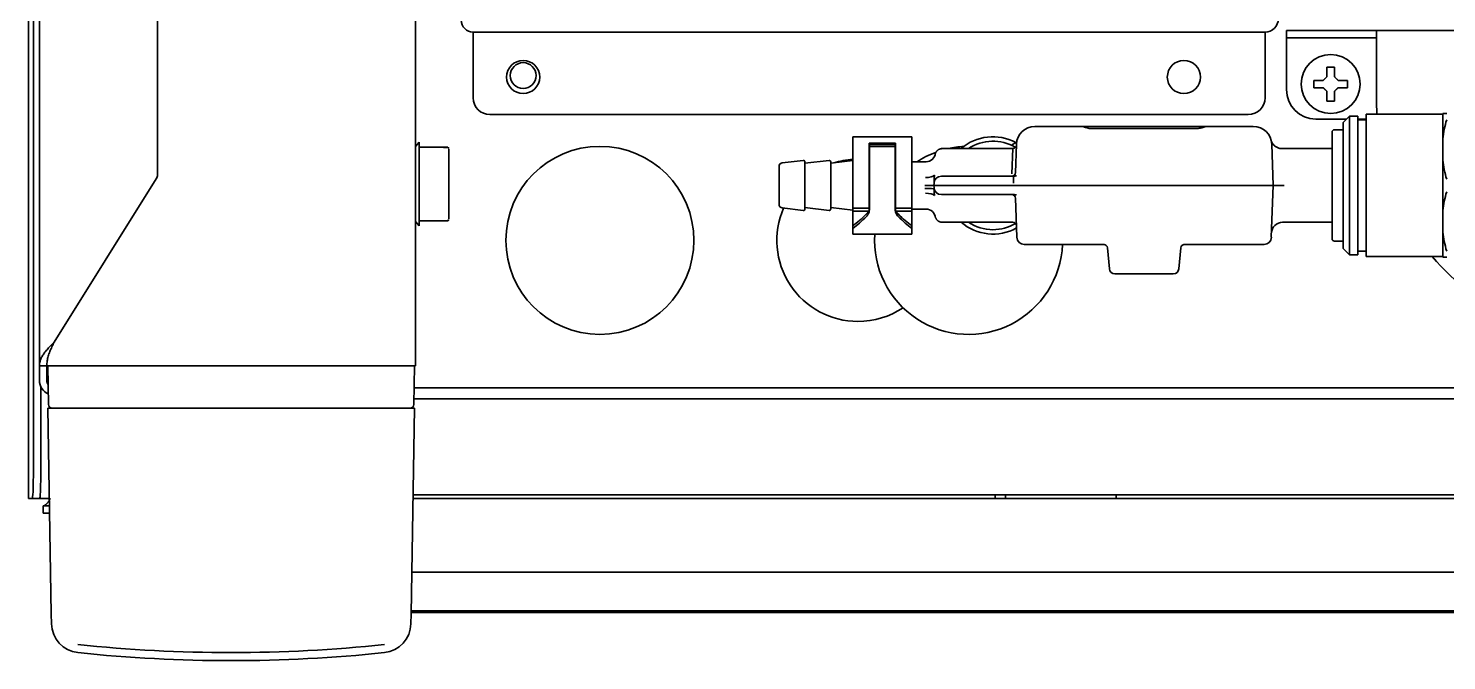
# Model space of a CAD drawing. Header units: inches. Extents: x 885 to 6823, y 710 to 5493.
# Drawn here: x 2614.3 to 2806.6, y 4391.1 to 4476.8 of the extents above; entities that cross this region are included whole.
import ezdxf

# ---------------------------------------------------------------- set-up
doc = ezdxf.new("R2010")
doc.units = ezdxf.units.IN
doc.layers.add('1', color=7, linetype='Continuous', true_color=0xffffff)

msp = doc.modelspace()

# ---------------------------------------------------------------- linework, layer by layer
at = {"layer": '1', "color": 7, "linetype": 'Continuous', "lineweight": 35}
for p, q in [((2614.28, 4976.88), (2614.28, 4413.08)), ((2614.96, 4416.08), (2614.96, 4975.88)), ((2666.78, 4431.08), (2666.78, 4531.79)), ((2615.78, 4431.08), (2615.78, 4512.88)), ((2615.78, 4431.08), (2615.78, 4512.88)), ((2631.78, 4456.97), (2631.78, 4511.88)), ((2631.78, 4456.97), (2631.78, 4511.88)), ((2781.98, 4476.33), (2674.58, 4476.33)), ((2674.58, 4476.33), (2674.58, 4475.33)), ((2781.98, 4476.33), (2781.98, 4475.33)), ((2784.88, 4475.53), (2784.88, 4476.53)), ((2784.88, 4476.53), (2796.88, 4476.53)), ((2796.88, 4475.53), (2784.88, 4475.53)), ((2784.88, 4475.53), (2784.88, 4474.53)), ((2796.88, 4476.53), (2797.11, 4476.53)), ((2796.88, 4475.53), (2797.11, 4475.53)), ((2872.45, 4476.53), (2797.11, 4476.53)), ((2797.11, 4474.53), (2797.11, 4476.53)), ((2674.58, 4475.33), (2674.58, 4467.43)), ((2781.98, 4475.33), (2781.98, 4467.43)), ((2784.88, 4474.53), (2784.88, 4468.53)), ((2797.11, 4474.53), (2797.11, 4466.53)), ((2788.58, 4469.28), (2788.58, 4469.78)), ((2793.18, 4469.78), (2793.18, 4469.28)), ((2788.58, 4468.78), (2788.58, 4469.28)), ((2793.18, 4469.28), (2793.18, 4468.78)), ((2676.88, 4465.13), (2779.68, 4465.13)), ((2788.88, 4464.53), (2793.03, 4464.53)), ((2793.43, 4464.93), (2792.58, 4464.08)), ((2792.58, 4464.08), (2792.58, 4455.53)), ((2793.43, 4464.93), (2793.43, 4455.53)), ((2794.58, 4464.93), (2793.43, 4464.93)), ((2794.58, 4464.93), (2794.58, 4455.53)), ((2794.58, 4464.53), (2795.68, 4464.53)), ((2795.68, 4464.43), (2794.58, 4464.43)), ((2795.68, 4465.18), (2795.68, 4455.53)), ((2806.08, 4465.18), (2795.68, 4465.18)), ((2806.08, 4465.28), (2806.08, 4461.85)), ((2726.08, 4462.13), (2726.08, 4455.12)), ((2734.08, 4462.13), (2726.08, 4462.13)), ((2734.08, 4455.12), (2734.08, 4462.13)), ((2750.77, 4463.53), (2757.01, 4463.53)), ((2757.01, 4463.53), (2758.4, 4463.53)), ((2758.4, 4463.53), (2772.76, 4463.53)), ((2772.74, 4463.24), (2758.42, 4463.24)), ((2772.76, 4463.53), (2774.15, 4463.53)), ((2774.15, 4463.53), (2780.39, 4463.53)), ((2791.08, 4448.28), (2791.08, 4462.78)), ((2792.58, 4463.08), (2791.38, 4463.08)), ((2667.28, 4461.38), (2666.78, 4460.8)), ((2667.28, 4461.38), (2667.28, 4461.28)), ((2667.28, 4461.28), (2667.28, 4460.61)), ((2667.28, 4459.47), (2667.28, 4460.61)), ((2670.45, 4460.71), (2667.38, 4460.71)), ((2671.28, 4455.71), (2671.28, 4460.49)), ((2728.28, 4455.12), (2728.28, 4461.25)), ((2728.28, 4461.25), (2731.88, 4461.25)), ((2728.33, 4460.73), (2728.28, 4460.73)), ((2728.33, 4460.79), (2728.33, 4461.09)), ((2728.33, 4461.09), (2731.83, 4461.09)), ((2728.33, 4458.37), (2728.33, 4460.79)), ((2728.33, 4460.79), (2731.83, 4460.79)), ((2731.83, 4461.09), (2731.83, 4460.79)), ((2731.83, 4460.79), (2731.83, 4458.37)), ((2731.88, 4460.73), (2731.83, 4460.73)), ((2731.88, 4461.25), (2731.88, 4455.12)), ((2745.08, 4460.53), (2738.08, 4460.53)), ((2747.77, 4460.53), (2745.08, 4460.53)), ((2747.62, 4460.97), (2748.18, 4461.36)), ((2747.64, 4457.12), (2747.77, 4460.53)), ((2748.14, 4457.26), (2748.28, 4461.12)), ((2782.89, 4461.12), (2783.08, 4455.53)), ((2791.08, 4460.53), (2784.28, 4460.53)), ((2806.08, 4458.96), (2806.08, 4461.85)), ((2667.28, 4459.47), (2667.28, 4458.8)), ((2667.28, 4458.8), (2667.28, 4458.19)), ((2667.28, 4458.19), (2667.28, 4456.85)), ((2716.08, 4458.09), (2716.08, 4452.97)), ((2719.36, 4458.93), (2716.52, 4458.59)), ((2722.86, 4458.93), (2719.58, 4458.53)), ((2719.58, 4452.33), (2719.58, 4458.73)), ((2726.08, 4458.9), (2723.08, 4458.53)), ((2723.08, 4452.33), (2723.08, 4458.73)), ((2728.33, 4458.74), (2728.28, 4458.74)), ((2728.33, 4457.63), (2728.33, 4458.37)), ((2731.88, 4458.75), (2731.83, 4458.74)), ((2731.83, 4458.37), (2731.83, 4457.63)), ((2736.02, 4458.73), (2734.08, 4458.73)), ((2806.08, 4452.1), (2806.08, 4458.96)), ((2617.78, 4434.28), (2631.63, 4456.44)), ((2617.78, 4434.28), (2631.63, 4456.44)), ((2667.28, 4455.71), (2667.28, 4456.85)), ((2728.33, 4452.31), (2728.33, 4457.63)), ((2731.83, 4457.63), (2731.83, 4452.31)), ((2740.59, 4456.78), (2747.87, 4456.78)), ((2667.28, 4454.57), (2667.28, 4455.71)), ((2667.28, 4454.57), (2667.28, 4453.23)), ((2671.28, 4450.94), (2671.28, 4455.71)), ((2726.08, 4454.43), (2726.08, 4455.12)), ((2726.08, 4452.45), (2726.08, 4454.43)), ((2728.28, 4455.12), (2728.28, 4454.43)), ((2728.28, 4454.43), (2728.28, 4452.45)), ((2731.88, 4454.43), (2731.88, 4455.12)), ((2731.88, 4452.45), (2731.88, 4454.43)), ((2734.08, 4455.12), (2734.08, 4454.43)), ((2734.08, 4454.43), (2734.08, 4452.45)), ((2737.08, 4455.53), (2737.09, 4455.82)), ((2737.08, 4455.53), (2740.58, 4455.53)), ((2737.09, 4455.25), (2737.08, 4455.53)), ((2737.09, 4455.82), (2737.1, 4456.05)), ((2737.1, 4455.05), (2737.1, 4455.04)), ((2781.08, 4455.53), (2740.58, 4455.53)), ((2747.87, 4454.28), (2740.59, 4454.28)), ((2781.08, 4455.53), (2783.08, 4455.53)), ((2783.08, 4455.53), (2782.83, 4448.5)), ((2792.58, 4455.53), (2792.58, 4446.98)), ((2793.43, 4455.53), (2793.43, 4446.13)), ((2794.58, 4455.53), (2794.58, 4446.13)), ((2795.68, 4455.53), (2795.68, 4445.88)), ((2667.28, 4453.23), (2667.28, 4452.62)), ((2667.28, 4452.62), (2667.28, 4451.95)), ((2716.52, 4452.48), (2719.36, 4452.13)), ((2719.58, 4452.53), (2722.86, 4452.13)), ((2723.08, 4452.53), (2726.08, 4452.17)), ((2726.08, 4452.45), (2728.28, 4452.45)), ((2726.08, 4452.02), (2726.08, 4452.45)), ((2728.28, 4452.45), (2728.28, 4452.02)), ((2728.28, 4452.33), (2728.29, 4452.32)), ((2731.88, 4452.45), (2734.08, 4452.45)), ((2731.88, 4452.02), (2731.88, 4452.45)), ((2734.08, 4452.45), (2734.08, 4452.02)), ((2734.08, 4452.33), (2736.02, 4452.33)), ((2748.33, 4448.5), (2748.14, 4453.8)), ((2666.78, 4450.62), (2667.28, 4450.04)), ((2667.28, 4450.81), (2667.28, 4451.95)), ((2667.28, 4450.81), (2667.28, 4450.14)), ((2670.45, 4450.71), (2667.38, 4450.71)), ((2726.08, 4450.09), (2726.08, 4452.03)), ((2726.08, 4452.02), (2728.28, 4452.02)), ((2731.87, 4452.31), (2731.88, 4452.31)), ((2731.88, 4452.02), (2734.08, 4452.02)), ((2734.08, 4452.03), (2734.08, 4450.09)), ((2738.08, 4450.53), (2745.08, 4450.53)), ((2745.08, 4450.53), (2747.77, 4450.53)), ((2784.35, 4450.53), (2791.08, 4450.53)), ((2806.08, 4449.21), (2806.08, 4452.1)), ((2667.28, 4450.04), (2667.28, 4450.14)), ((2726.08, 4449.7), (2726.08, 4450.09)), ((2726.08, 4449.7), (2726.08, 4448.93)), ((2726.08, 4448.93), (2734.08, 4448.93)), ((2734.08, 4450.09), (2734.08, 4449.7)), ((2734.08, 4448.93), (2734.08, 4449.7)), ((2806.08, 4449.21), (2806.08, 4445.78)), ((2750.32, 4447.53), (2749.33, 4447.53)), ((2760.23, 4447.53), (2750.32, 4447.53)), ((2760.87, 4444.22), (2760.62, 4447.08)), ((2770.54, 4447.08), (2770.29, 4444.22)), ((2780.84, 4447.53), (2770.93, 4447.53)), ((2781.84, 4447.53), (2780.84, 4447.53)), ((2791.38, 4447.98), (2792.58, 4447.98)), ((2792.58, 4446.98), (2793.43, 4446.13)), ((2794.58, 4446.63), (2795.68, 4446.63)), ((2793.43, 4446.13), (2794.58, 4446.13)), ((2795.68, 4445.88), (2806.08, 4445.88)), ((2769.54, 4443.53), (2761.62, 4443.53)), ((2615.78, 4429.08), (2615.78, 4431.08)), ((2615.78, 4429.08), (2615.78, 4431.08)), ((2615.78, 4431.08), (2616.78, 4431.08)), ((2615.78, 4431.08), (2616.78, 4431.08)), ((2618.58, 4431.08), (2616.78, 4431.08)), ((2616.78, 4429.08), (2616.78, 4431.08)), ((2616.78, 4429.08), (2616.78, 4431.08)), ((2616.91, 4431.08), (2618.51, 4431.08)), ((2617, 4425.82), (2616.91, 4431.08)), ((2664.98, 4431.08), (2618.58, 4431.08)), ((2666.78, 4431.08), (2664.98, 4431.08)), ((2666.56, 4425.82), (2666.66, 4431.08)), ((2615.96, 4416.08), (2615.96, 4428.27)), ((2616.78, 4429.08), (2616.94, 4429.08)), ((2616.78, 4429.08), (2616.94, 4429.08)), ((2891.69, 4428.08), (2666.6, 4428.08)), ((2891.69, 4426.58), (2666.58, 4426.58)), ((2616.91, 4425.33), (2618.51, 4425.33)), ((2616.91, 4425.33), (2617.39, 4397.42)), ((2617.28, 4425.38), (2617.28, 4425.33)), ((2665.06, 4425.33), (2618.51, 4425.33)), ((2665.06, 4425.33), (2666.66, 4425.33)), ((2666.17, 4397.42), (2666.66, 4425.33)), ((2666.28, 4425.33), (2666.28, 4425.38)), ((2614.28, 4413.08), (2614.8, 4413.08)), ((2614.28, 4413.08), (2614.28, 4413.08)), ((2614.8, 4413.08), (2615.8, 4413.08)), ((2616.28, 4413.08), (2615.8, 4413.08)), ((2617.12, 4413.08), (2616.28, 4413.08)), ((2616.28, 4412.08), (2617.14, 4412.08)), ((2616.28, 4412.08), (2616.28, 4411.08)), ((2666.45, 4413.58), (2891.69, 4413.58)), ((2891.68, 4413.08), (2666.45, 4413.08)), ((2745.37, 4413.08), (2745.37, 4413.58)), ((2746.78, 4413.58), (2746.78, 4413.08)), ((2761.78, 4413.58), (2761.78, 4413.08)), ((2617.15, 4411.08), (2616.28, 4411.08)), ((2891.69, 4403.09), (2666.28, 4403.09)), ((2891.69, 4403.06), (2666.28, 4403.06)), ((2617.42, 4396.08), (2617.39, 4397.42)), ((2666.14, 4396.08), (2666.17, 4397.42)), ((2666.17, 4397.59), (2891.68, 4397.59)), ((2666.18, 4397.85), (2891.68, 4397.85))]:
    msp.add_line(p, q, dxfattribs=at)
for centre, radius in [((2681.38, 4470.23), 2.25), ((2681.38, 4470.43), 1.75), ((2770.98, 4470.23), 2.25), ((2790.88, 4469.28), 4), ((2691.78, 4448.08), 12.75)]:
    msp.add_circle(centre, radius, dxfattribs=at)
for centre, radius, start, end in [((2674.58, 4477.93), 1.6, 180, 270), ((2781.98, 4478.13), 1.8, 270, 0), ((2788.88, 4468.53), 4, 180, 270), ((2676.88, 4467.43), 2.3, 180, 270), ((2779.68, 4467.43), 2.3, 270, 0), ((2829.11, 4466.53), 32, 180, 182.4187), ((2745.08, 4455.53), 6.6, 62.0357, 130.7514), ((2750.77, 4461.03), 2.5, 90, 178), ((2780.39, 4461.03), 2.5, 2, 90), ((2791.38, 4462.78), 0.3, 90, 180), ((2667.38, 4460.61), 0.1, 90, 180), ((2741.78, 4448.08), 12.75, 110.6494, 123.3563), ((2741.78, 4448.08), 12.75, 92.9531, 102.4537), ((2745.08, 4455.53), 6, 59.3438, 123.5531), ((2747.77, 4461.03), 0.5, 269.1067, 358), ((2716.58, 4458.09), 0.5, 96.9365, 180), ((2719.38, 4458.73), 0.2, 0, 96.9365), ((2722.88, 4458.73), 0.2, 0, 96.9365), ((2726.78, 4448.08), 11, 93.645, 107.3025), ((2630.78, 4456.97), 1, 328, 0), ((2630.78, 4456.97), 1, 328, 0), ((2738.09, 4455.78), 1, 90, 178), ((2747.64, 4457.28), 0.5, 270, 358), ((2738.09, 4455.28), 1, 182.0002, 270), ((2747.64, 4453.78), 0.5, 2, 90), ((2726.78, 4448.08), 11, 156.555, 270), ((2716.58, 4452.97), 0.5, 180, 263.0635), ((2719.38, 4452.33), 0.2, 263.0635, 0), ((2722.88, 4452.33), 0.2, 263.0635, 0), ((2667.38, 4450.81), 0.1, 180, 270), ((2745.08, 4455.53), 6.6, 229.2478, 299.0141), ((2745.08, 4455.53), 6, 236.4412, 270), ((2747.77, 4450.03), 0.5, 2, 91.972), ((2784.35, 4449.03), 1.5, 89.4579, 178), ((2741.78, 4448.08), 12.75, 176.1806, 357.525), ((2745.08, 4455.53), 6, 270, 300.6619), ((2749.33, 4448.53), 1, 182, 270), ((2781.84, 4448.53), 1, 270, 358), ((2760.12, 4447.03), 0.5, 5, 90), ((2771.04, 4447.03), 0.5, 90, 175), ((2791.38, 4448.28), 0.3, 180, 270), ((2829.11, 4466.53), 32, 220.1892, 270), ((2761.62, 4444.28), 0.75, 185, 270), ((2769.54, 4444.28), 0.75, 270, 355), ((2726.78, 4448.08), 11, 270, 303.7725), ((2617.78, 4429.08), 2, 180, 246.1655), ((2617.78, 4429.08), 2, 180, 246.1655), ((2617.78, 4429.08), 1, 180, 213.8639), ((2617.78, 4429.08), 1, 180, 213.8639), ((2617.5, 4425.83), 0.5, 181, 270), ((2666.06, 4425.83), 0.5, 270, 359), ((2621.42, 4396.15), 4, 181, 264.013), ((2662.15, 4396.15), 4, 275.987, 359), ((2641.78, 4590.33), 199.25, 264.013, 270), ((2641.78, 4590.33), 199.25, 270, 275.987)]:
    msp.add_arc(centre, radius, start, end, dxfattribs=at)
for centre, major_axis, ratio, start_param, end_param in [((2736.02, 4459.98), (-1.25, 0.04), 1, 1.602904, 3.141573), ((2735.92, 4457.02), (-1.25, 0.04), 0.333532, 1.581322, 2.950519), ((2735.85, 4454.97), (1.25, 0.04), 0.125618, 0, 1.566409), ((2735.92, 4454.05), (1.25, 0.04), 0.333515, 0.191083, 1.56029), ((2736.02, 4451.08), (-1.25, -0.04), 1, 3.141612, 4.681404), ((2728.33, 4455.53), (-4.14, -5.87), 0.300114, 0.644964, 1.079556), ((2728.33, 4455.53), (-4.55, -6.46), 0.300114, 0.696701, 1.087666), ((2731.83, 4455.53), (4.14, -5.87), 0.300114, 5.203629, 5.638222), ((2731.83, 4455.53), (4.55, -6.46), 0.300114, 5.195519, 5.586485), ((2614.8, 4416.08), (0, -3), 0.052336, 0, 1.570796), ((2615.8, 4416.08), (0, 3), 0.052336, 3.141593, 4.712389), ((2641.78, 4589.91), (-197.77, 0), 0.999848, 1.465422, 1.67617)]:
    msp.add_ellipse(centre, major_axis=major_axis, ratio=ratio, start_param=start_param, end_param=end_param, dxfattribs=at)
for points, degree in [([(2790.38, 4471.58), (2790.55, 4471.58), (2790.88, 4471.58), (2791.21, 4471.58), (2791.38, 4471.58)], 3), ([(2790.38, 4470.28), (2790.38, 4470.34), (2790.38, 4470.44), (2790.38, 4470.61), (2790.38, 4470.76), (2790.38, 4470.92), (2790.38, 4471.07), (2790.38, 4471.23), (2790.38, 4471.39), (2790.38, 4471.52), (2790.38, 4471.58)], 3), ([(2789.88, 4469.78), (2789.9, 4469.81), (2789.95, 4469.85), (2790.02, 4469.92), (2790.09, 4470), (2790.17, 4470.07), (2790.24, 4470.14), (2790.31, 4470.21), (2790.36, 4470.26), (2790.38, 4470.28)], 3), ([(2791.38, 4470.28), (2791.41, 4470.26), (2791.46, 4470.2), (2791.53, 4470.13), (2791.6, 4470.06), (2791.67, 4469.99), (2791.74, 4469.92), (2791.81, 4469.85), (2791.86, 4469.8), (2791.88, 4469.78)], 3), ([(2791.88, 4469.78), (2791.93, 4469.78), (2792.04, 4469.78), (2792.2, 4469.78), (2792.36, 4469.78), (2792.52, 4469.78), (2792.67, 4469.78), (2792.83, 4469.78), (2792.99, 4469.78), (2793.12, 4469.78), (2793.18, 4469.78)], 3), ([(2789.88, 4468.78), (2789.83, 4468.78), (2789.72, 4468.78), (2789.56, 4468.78), (2789.4, 4468.78), (2789.24, 4468.78), (2789.09, 4468.78), (2788.93, 4468.78), (2788.77, 4468.78), (2788.64, 4468.78), (2788.58, 4468.78)], 3), ([(2790.38, 4468.28), (2790.35, 4468.31), (2790.3, 4468.36), (2790.23, 4468.43), (2790.16, 4468.5), (2790.09, 4468.57), (2790.02, 4468.64), (2789.95, 4468.71), (2789.9, 4468.76), (2789.88, 4468.78)], 3), ([(2791.88, 4468.78), (2791.86, 4468.76), (2791.81, 4468.71), (2791.74, 4468.64), (2791.67, 4468.57), (2791.59, 4468.5), (2791.52, 4468.42), (2791.45, 4468.35), (2791.4, 4468.31), (2791.38, 4468.28)], 3), ([(2791.38, 4468.28), (2791.38, 4468.23), (2791.38, 4468.12), (2791.38, 4467.96), (2791.38, 4467.8), (2791.38, 4467.64), (2791.38, 4467.49), (2791.38, 4467.34), (2791.38, 4467.17), (2791.38, 4467.05), (2791.38, 4466.98)], 3), ([(2791.38, 4466.98), (2791.21, 4466.98), (2790.88, 4466.98), (2790.55, 4466.98), (2790.38, 4466.98)], 3), ([(2738.24, 4460.53), (2737.43, 4460.48), (2737.24, 4459.72)], 2), ([(2748.26, 4456.83), (2747.86, 4456.77)], 1), ([(2747.86, 4454.3), (2748.26, 4454.23)], 1), ([(2728.22, 4451.75), (2728.18, 4451.67), (2728.1, 4451.52), (2727.99, 4451.38), (2727.93, 4451.32)], 3), ([(2728.33, 4452.31), (2728.33, 4452.25), (2728.32, 4452.11), (2728.28, 4451.93), (2728.24, 4451.8), (2728.22, 4451.75)], 3), ([(2731.94, 4451.75), (2731.92, 4451.8), (2731.88, 4451.93), (2731.84, 4452.11), (2731.83, 4452.25), (2731.83, 4452.31)], 3), ([(2732.23, 4451.32), (2732.17, 4451.38), (2732.06, 4451.52), (2731.98, 4451.67), (2731.94, 4451.75)], 3), ([(2737.24, 4451.34), (2737.46, 4450.56), (2738.24, 4450.53)], 2), ([(2617.78, 4434.28), (2617.71, 4434.21), (2617.56, 4434.05), (2617.33, 4433.83), (2617.12, 4433.6), (2616.91, 4433.37), (2616.71, 4433.14), (2616.53, 4432.91), (2616.36, 4432.68), (2616.21, 4432.45), (2616.08, 4432.22), (2615.97, 4432), (2615.89, 4431.77), (2615.83, 4431.54), (2615.79, 4431.31), (2615.78, 4431.16), (2615.78, 4431.08)], 3), ([(2617.78, 4434.28), (2617.71, 4434.21), (2617.56, 4434.05), (2617.33, 4433.83), (2617.12, 4433.6), (2616.91, 4433.37), (2616.71, 4433.14), (2616.53, 4432.91), (2616.36, 4432.68), (2616.21, 4432.45), (2616.08, 4432.22), (2615.97, 4432), (2615.89, 4431.77), (2615.83, 4431.54), (2615.79, 4431.31), (2615.78, 4431.16), (2615.78, 4431.08)], 3), ([(2617.78, 4434.28), (2617.73, 4434.18), (2617.62, 4433.96), (2617.47, 4433.64), (2617.32, 4433.32), (2617.19, 4433), (2617.07, 4432.68), (2616.97, 4432.36), (2616.89, 4432.04), (2616.83, 4431.72), (2616.79, 4431.4), (2616.78, 4431.19), (2616.78, 4431.08)], 3), ([(2617.78, 4434.28), (2617.73, 4434.18), (2617.62, 4433.96), (2617.47, 4433.64), (2617.32, 4433.32), (2617.19, 4433), (2617.07, 4432.68), (2616.97, 4432.36), (2616.89, 4432.04), (2616.83, 4431.72), (2616.79, 4431.4), (2616.78, 4431.19), (2616.78, 4431.08)], 3), ([(2617.28, 4413.08), (2617.26, 4413.05), (2617.21, 4412.98), (2617.15, 4412.87), (2617.08, 4412.77), (2617.01, 4412.67), (2616.95, 4412.58), (2616.88, 4412.49), (2616.81, 4412.41), (2616.75, 4412.34), (2616.68, 4412.27), (2616.61, 4412.21), (2616.55, 4412.17), (2616.48, 4412.13), (2616.41, 4412.1), (2616.35, 4412.09), (2616.3, 4412.08), (2616.28, 4412.08)], 3)]:
    msp.add_open_spline(points, degree=degree, dxfattribs=at)
for points, knots in [([(2791.38, 4471.58), (2791.38, 4471.38), (2791.38, 4471.17), (2791.38, 4470.84), (2791.38, 4470.73), (2791.38, 4470.51), (2791.38, 4470.4), (2791.38, 4470.28)], [0, 0, 0, 0, 0.5, 0.5, 0.75, 0.75, 1, 1, 1, 1]), ([(2788.58, 4469.78), (2788.78, 4469.78), (2788.99, 4469.78), (2789.32, 4469.78), (2789.43, 4469.78), (2789.65, 4469.78), (2789.77, 4469.78), (2789.88, 4469.78)], [0, 0, 0, 0, 0.5, 0.5, 0.75, 0.75, 1, 1, 1, 1]), ([(2790.38, 4466.98), (2790.38, 4467.18), (2790.38, 4467.39), (2790.38, 4467.72), (2790.38, 4467.83), (2790.38, 4468.05), (2790.38, 4468.17), (2790.38, 4468.28)], [0, 0, 0, 0, 0.5, 0.5, 0.75, 0.75, 1, 1, 1, 1]), ([(2793.18, 4468.78), (2792.98, 4468.78), (2792.77, 4468.78), (2792.44, 4468.78), (2792.33, 4468.78), (2792.11, 4468.78), (2792, 4468.78), (2791.88, 4468.78)], [0, 0, 0, 0, 0.5, 0.5, 0.75, 0.75, 1, 1, 1, 1]), ([(2806.08, 4465.28), (2806.13, 4465.28), (2806.2, 4465.28), (2806.38, 4465.28), (2806.48, 4465.28), (2806.61, 4465.28)], [0, 0, 0, 0, 0.5, 0.5, 1, 1, 1, 1]), ([(2806.61, 4464.43), (2806.48, 4464), (2806.38, 4463.58), (2806.2, 4462.72), (2806.13, 4462.29), (2806.08, 4461.85)], [0, 0, 0, 0, 0.5, 0.5, 1, 1, 1, 1]), ([(2758.42, 4463.24), (2758.41, 4463.24), (2758.32, 4463.24), (2758.12, 4463.27), (2757.77, 4463.35), (2757.43, 4463.46), (2757.17, 4463.55), (2757.01, 4463.53), (2756.99, 4463.53)], [0, 0, 0, 0, 0.01627, 0.157625, 0.338855, 0.689828, 0.962401, 1, 1, 1, 1]), ([(2774.15, 4463.53), (2774.13, 4463.53), (2774.05, 4463.54), (2773.89, 4463.5), (2773.58, 4463.42), (2773.22, 4463.3), (2772.86, 4463.24), (2772.75, 4463.24), (2772.74, 4463.24)], [0, 0, 0, 0, 0.024433, 0.169144, 0.371364, 0.80958, 0.980738, 1, 1, 1, 1]), ([(2670.45, 4460.71), (2670.48, 4460.71), (2670.51, 4460.71), (2670.55, 4460.71), (2670.56, 4460.71), (2670.59, 4460.71), (2670.6, 4460.71), (2670.64, 4460.71), (2670.66, 4460.71), (2670.71, 4460.71), (2670.73, 4460.71), (2670.78, 4460.71), (2670.82, 4460.71), (2670.88, 4460.71), (2670.91, 4460.71), (2670.94, 4460.71), (2670.95, 4460.71), (2670.97, 4460.71), (2670.98, 4460.71), (2671.01, 4460.71), (2671.03, 4460.71), (2671.07, 4460.71), (2671.09, 4460.71), (2671.11, 4460.71), (2671.12, 4460.71), (2671.13, 4460.71), (2671.14, 4460.71), (2671.15, 4460.71), (2671.16, 4460.71), (2671.17, 4460.71), (2671.17, 4460.71), (2671.17, 4460.71), (2671.17, 4460.71)], [0, 0, 0, 0, 0.033049, 0.033049, 0.049574, 0.049574, 0.066098, 0.066098, 0.099147, 0.099147, 0.132196, 0.132196, 0.198295, 0.198295, 0.264393, 0.264393, 0.297442, 0.297442, 0.330491, 0.330491, 0.396589, 0.396589, 0.528786, 0.528786, 0.594884, 0.594884, 0.660982, 0.660982, 0.793179, 0.793179, 0.925375, 1, 1, 1, 1]), ([(2670.46, 4460.7), (2670.5, 4460.7), (2670.53, 4460.7), (2670.58, 4460.69), (2670.61, 4460.69), (2670.67, 4460.69), (2670.69, 4460.69), (2670.73, 4460.69), (2670.74, 4460.69), (2670.76, 4460.69), (2670.77, 4460.69), (2670.83, 4460.69), (2670.86, 4460.68), (2670.93, 4460.68), (2670.96, 4460.68), (2671, 4460.67), (2671.02, 4460.67), (2671.04, 4460.67), (2671.05, 4460.67), (2671.08, 4460.67), (2671.1, 4460.66), (2671.15, 4460.66), (2671.17, 4460.65), (2671.2, 4460.65), (2671.21, 4460.65), (2671.23, 4460.64), (2671.23, 4460.64), (2671.25, 4460.64), (2671.25, 4460.63), (2671.26, 4460.63), (2671.27, 4460.63), (2671.27, 4460.63), (2671.27, 4460.63), (2671.27, 4460.63), (2671.27, 4460.63), (2671.26, 4460.63), (2671.25, 4460.63), (2671.25, 4460.64), (2671.23, 4460.64), (2671.23, 4460.64), (2671.21, 4460.65), (2671.2, 4460.65), (2671.17, 4460.65), (2671.15, 4460.66), (2671.1, 4460.66), (2671.08, 4460.67), (2671.04, 4460.67), (2671.02, 4460.67), (2670.98, 4460.68), (2670.96, 4460.68), (2670.93, 4460.68), (2670.92, 4460.68), (2670.86, 4460.68), (2670.83, 4460.69), (2670.77, 4460.69), (2670.76, 4460.69), (2670.74, 4460.69), (2670.73, 4460.69), (2670.69, 4460.69), (2670.67, 4460.69), (2670.63, 4460.69), (2670.61, 4460.69), (2670.58, 4460.69), (2670.57, 4460.7), (2670.53, 4460.7), (2670.5, 4460.7), (2670.46, 4460.7)], [0, 0, 0, 0, 0.015625, 0.015625, 0.03125, 0.03125, 0.046875, 0.046875, 0.054687, 0.054687, 0.0625, 0.0625, 0.09375, 0.09375, 0.125, 0.125, 0.140625, 0.140625, 0.15625, 0.15625, 0.1875, 0.1875, 0.25, 0.25, 0.28125, 0.28125, 0.3125, 0.3125, 0.375, 0.375, 0.4375, 0.4375, 0.5, 0.5625, 0.5625, 0.625, 0.625, 0.6875, 0.6875, 0.71875, 0.71875, 0.75, 0.75, 0.8125, 0.8125, 0.84375, 0.84375, 0.875, 0.875, 0.890625, 0.890625, 0.90625, 0.90625, 0.9375, 0.9375, 0.945312, 0.945312, 0.953125, 0.953125, 0.96875, 0.96875, 0.976562, 0.976562, 0.984375, 0.984375, 1, 1, 1, 1]), ([(2784.27, 4460.54), (2784.25, 4460.54), (2784.07, 4460.51), (2783.77, 4460.6), (2783.41, 4460.77), (2783.16, 4460.99), (2783, 4461.21), (2782.9, 4461.4), (2782.85, 4461.52), (2782.83, 4461.59), (2782.82, 4461.61), (2782.82, 4461.61)], [0, 0, 0, 0, 0.030147, 0.272783, 0.471889, 0.640275, 0.779826, 0.889347, 0.965829, 0.995253, 1, 1, 1, 1]), ([(2806.08, 4458.96), (2806.13, 4458.53), (2806.2, 4458.1), (2806.38, 4457.24), (2806.48, 4456.81), (2806.61, 4456.38)], [0, 0, 0, 0, 0.5, 0.5, 1, 1, 1, 1]), ([(2737.15, 4456.9), (2737.14, 4456.82), (2737.14, 4456.75), (2737.13, 4456.64), (2737.13, 4456.6), (2737.13, 4456.53), (2737.13, 4456.5), (2737.12, 4456.39), (2737.11, 4456.32), (2737.11, 4456.22), (2737.11, 4456.19), (2737.1, 4456.12), (2737.1, 4456.08), (2737.1, 4456.05)], [0, 0, 0, 0, 0.25, 0.25, 0.375, 0.375, 0.5, 0.5, 0.75, 0.75, 0.875, 0.875, 1, 1, 1, 1]), ([(2738.09, 4456.78), (2738.09, 4456.78), (2738.13, 4456.78), (2738.33, 4456.78), (2738.63, 4456.78), (2739.03, 4456.78), (2739.5, 4456.78), (2740.02, 4456.78), (2740.39, 4456.78), (2740.59, 4456.78)], [0, 0, 0, 0, 0.146168, 0.289853, 0.434024, 0.577627, 0.714047, 0.851827, 1, 1, 1, 1]), ([(2737.08, 4455.53), (2737.08, 4455.53), (2737.07, 4455.53), (2737.05, 4455.53), (2737.04, 4455.53), (2737.02, 4455.53), (2737.01, 4455.53), (2737, 4455.53), (2736.99, 4455.53), (2736.95, 4455.53), (2736.92, 4455.53), (2736.86, 4455.53), (2736.85, 4455.53), (2736.82, 4455.53), (2736.81, 4455.53), (2736.77, 4455.53), (2736.74, 4455.53), (2736.66, 4455.53), (2736.59, 4455.53), (2736.51, 4455.53), (2736.49, 4455.53), (2736.46, 4455.53), (2736.4, 4455.53), (2736.31, 4455.53), (2736.23, 4455.53), (2736.17, 4455.53), (2736.15, 4455.53), (2736.11, 4455.53), (2736.09, 4455.53), (2736.03, 4455.53), (2735.99, 4455.53), (2735.93, 4455.53), (2735.9, 4455.53), (2735.87, 4455.53), (2735.85, 4455.53), (2735.84, 4455.53), (2735.83, 4455.53)], [0, 0, 0, 0, 0.122, 0.122, 0.184714, 0.184714, 0.216071, 0.216071, 0.247428, 0.247428, 0.372857, 0.372857, 0.404214, 0.404214, 0.435571, 0.435571, 0.498285, 0.498285, 0.623714, 0.623714, 0.655071, 0.655071, 0.686428, 0.749143, 0.811857, 0.811857, 0.843214, 0.843214, 0.874571, 0.874571, 0.937286, 0.937286, 0.968643, 0.984321, 0.984321, 1, 1, 1, 1]), ([(2737.1, 4455.02), (2737.1, 4455.02), (2737.1, 4455.01), (2737.1, 4455.01), (2737.1, 4455.01), (2737.1, 4455), (2737.1, 4454.99), (2737.1, 4454.96), (2737.1, 4454.93), (2737.11, 4454.88), (2737.11, 4454.84), (2737.11, 4454.78), (2737.11, 4454.74), (2737.12, 4454.67), (2737.12, 4454.64), (2737.13, 4454.57), (2737.13, 4454.53), (2737.13, 4454.46), (2737.13, 4454.42), (2737.14, 4454.31), (2737.14, 4454.24), (2737.15, 4454.16)], [0, 0, 0, 0, 0.001953, 0.003906, 0.007812, 0.015625, 0.03125, 0.0625, 0.125, 0.125, 0.25, 0.25, 0.375, 0.375, 0.5, 0.5, 0.625, 0.625, 0.75, 0.75, 1, 1, 1, 1]), ([(2740.59, 4454.28), (2740.39, 4454.28), (2740.01, 4454.28), (2739.46, 4454.28), (2738.98, 4454.28), (2738.59, 4454.28), (2738.31, 4454.28), (2738.13, 4454.28), (2738.09, 4454.28), (2738.09, 4454.28)], [0, 0, 0, 0, 0.148263, 0.293914, 0.439938, 0.585587, 0.720883, 0.853972, 1, 1, 1, 1]), ([(2784.58, 4455.53), (2784.58, 4455.53), (2784.57, 4455.53), (2784.56, 4455.53), (2784.55, 4455.53), (2784.53, 4455.53), (2784.5, 4455.53), (2784.46, 4455.53), (2784.38, 4455.53), (2784.34, 4455.53), (2784.26, 4455.53), (2784.24, 4455.53), (2784.19, 4455.53), (2784.17, 4455.53), (2784.1, 4455.53), (2784, 4455.53), (2783.92, 4455.53), (2783.85, 4455.53), (2783.83, 4455.53), (2783.79, 4455.53), (2783.77, 4455.53), (2783.66, 4455.53), (2783.59, 4455.53), (2783.49, 4455.53), (2783.45, 4455.53), (2783.41, 4455.53), (2783.39, 4455.53), (2783.36, 4455.53), (2783.35, 4455.53), (2783.28, 4455.53), (2783.23, 4455.53), (2783.19, 4455.53), (2783.18, 4455.53), (2783.16, 4455.53), (2783.15, 4455.53), (2783.13, 4455.53), (2783.12, 4455.53), (2783.09, 4455.53), (2783.08, 4455.53), (2783.08, 4455.53)], [0, 0, 0, 0, 0.007833, 0.007833, 0.015666, 0.015666, 0.031331, 0.062663, 0.062663, 0.125326, 0.125326, 0.156657, 0.156657, 0.187988, 0.187988, 0.250651, 0.313314, 0.313314, 0.344645, 0.344645, 0.375977, 0.375977, 0.501302, 0.501302, 0.563965, 0.563965, 0.595296, 0.595296, 0.626628, 0.626628, 0.751953, 0.751953, 0.783285, 0.783285, 0.814616, 0.814616, 0.877279, 0.877279, 1, 1, 1, 1]), ([(2806.61, 4454.68), (2806.48, 4454.25), (2806.38, 4453.83), (2806.2, 4452.97), (2806.13, 4452.54), (2806.08, 4452.1)], [0, 0, 0, 0, 0.5, 0.5, 1, 1, 1, 1]), ([(2728.29, 4452.3), (2728.3, 4452.36), (2728.32, 4452.47), (2728.33, 4452.59), (2728.33, 4452.66)], [0, 0, 0, 0, 0.452163, 1, 1, 1, 1]), ([(2731.83, 4452.66), (2731.83, 4452.59), (2731.84, 4452.47), (2731.86, 4452.36), (2731.87, 4452.31)], [0, 0, 0, 0, 0.563837, 1, 1, 1, 1]), ([(2671.17, 4450.71), (2671.17, 4450.71), (2671.17, 4450.71), (2671.17, 4450.71), (2671.17, 4450.71), (2671.17, 4450.71), (2671.16, 4450.71), (2671.15, 4450.71), (2671.14, 4450.71), (2671.13, 4450.71), (2671.12, 4450.71), (2671.11, 4450.71), (2671.09, 4450.71), (2671.07, 4450.71), (2671.03, 4450.71), (2671.01, 4450.71), (2670.97, 4450.71), (2670.95, 4450.71), (2670.92, 4450.71), (2670.91, 4450.71), (2670.88, 4450.71), (2670.86, 4450.71), (2670.82, 4450.71), (2670.78, 4450.71), (2670.73, 4450.71), (2670.7, 4450.71), (2670.66, 4450.71), (2670.64, 4450.71), (2670.6, 4450.71), (2670.59, 4450.71), (2670.56, 4450.71), (2670.55, 4450.71), (2670.51, 4450.71), (2670.48, 4450.71), (2670.45, 4450.71)], [0, 0, 0, 0, 0.051627, 0.170174, 0.170174, 0.28872, 0.28872, 0.407267, 0.407267, 0.46654, 0.46654, 0.525814, 0.525814, 0.64436, 0.64436, 0.703633, 0.703633, 0.762907, 0.762907, 0.792543, 0.792543, 0.82218, 0.82218, 0.881453, 0.881453, 0.91109, 0.91109, 0.940727, 0.940727, 0.955545, 0.955545, 0.970363, 0.970363, 1, 1, 1, 1]), ([(2671.27, 4450.8), (2671.27, 4450.8), (2671.27, 4450.8), (2671.27, 4450.8), (2671.27, 4450.79), (2671.26, 4450.79), (2671.25, 4450.79), (2671.25, 4450.79), (2671.23, 4450.78), (2671.23, 4450.78), (2671.21, 4450.78), (2671.2, 4450.77), (2671.17, 4450.77), (2671.15, 4450.77), (2671.1, 4450.76), (2671.08, 4450.76), (2671.04, 4450.75), (2671.02, 4450.75), (2670.98, 4450.75), (2670.96, 4450.75), (2670.93, 4450.74), (2670.92, 4450.74), (2670.86, 4450.74), (2670.83, 4450.74), (2670.77, 4450.74), (2670.76, 4450.73), (2670.74, 4450.73), (2670.73, 4450.73), (2670.69, 4450.73), (2670.67, 4450.73), (2670.63, 4450.73), (2670.61, 4450.73), (2670.58, 4450.73), (2670.57, 4450.73), (2670.53, 4450.73), (2670.5, 4450.73), (2670.46, 4450.73)], [0, 0, 0, 0, 0.050699, 0.169361, 0.169361, 0.288024, 0.288024, 0.406687, 0.406687, 0.466018, 0.466018, 0.525349, 0.525349, 0.644012, 0.644012, 0.703343, 0.703343, 0.762675, 0.762675, 0.79234, 0.79234, 0.822006, 0.822006, 0.881337, 0.881337, 0.89617, 0.89617, 0.911003, 0.911003, 0.940669, 0.940669, 0.955501, 0.955501, 0.970334, 0.970334, 1, 1, 1, 1]), ([(2727.93, 4451.67), (2727.99, 4451.73), (2728.09, 4451.84), (2728.16, 4451.97), (2728.18, 4452.02)], [0, 0, 0, 0, 0.586027, 1, 1, 1, 1]), ([(2731.98, 4452.02), (2732, 4451.97), (2732.08, 4451.84), (2732.17, 4451.73), (2732.23, 4451.67)], [0, 0, 0, 0, 0.412822, 1, 1, 1, 1]), ([(2806.08, 4449.21), (2806.13, 4448.78), (2806.2, 4448.35), (2806.38, 4447.49), (2806.48, 4447.06), (2806.61, 4446.63)], [0, 0, 0, 0, 0.5, 0.5, 1, 1, 1, 1]), ([(2806.61, 4445.78), (2806.48, 4445.78), (2806.38, 4445.78), (2806.2, 4445.78), (2806.13, 4445.78), (2806.08, 4445.78)], [0, 0, 0, 0, 0.5, 0.5, 1, 1, 1, 1])]:
    msp.add_open_spline(points, degree=3, knots=knots, dxfattribs=at)
msp.add_rational_spline([(2747.87, 4456.78), (2747.87, 4456.78), (2747.87, 4456.39), (2747.87, 4455.82)], [0.999704573315, 0.812892506685, 0.812990982247, 1], degree=3, dxfattribs=at)

doc.saveas('drawing.dxf')
